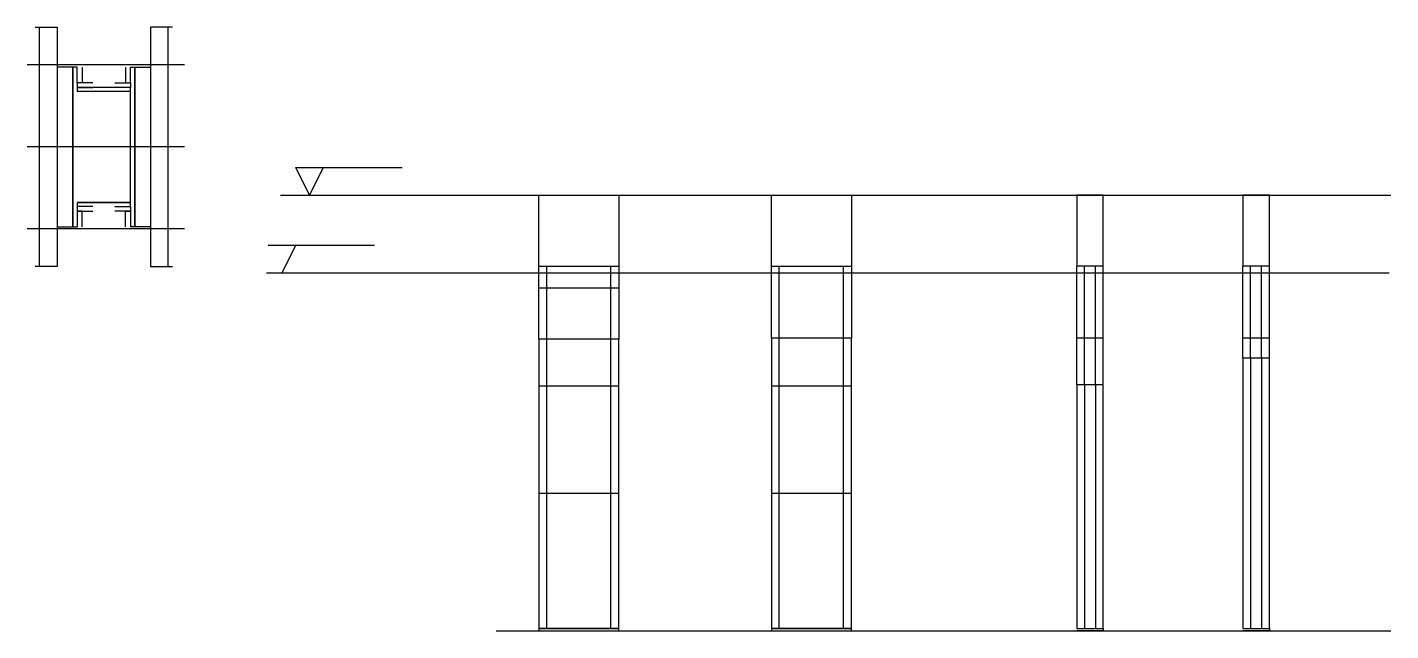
# Model space of a CAD drawing. Header units: metres. Extents: x 4768 to 5997, y 9809 to 10353.
import ezdxf

# ---------------------------------------------------------------- set-up
doc = ezdxf.new("R2010")
doc.units = ezdxf.units.M
for name, color, linetype in [('CHAPA', 7, 'Continuous'), ('COTA', 7, 'Continuous'), ('Hachura', 7, 'Continuous'), ('Madeira', 7, 'Continuous'), ('NIVEL 1° PAV.', 7, 'Continuous'), ('NIVEL 2° PAV.', 7, 'Continuous'), ('Nível', 7, 'Continuous'), ('Painéis', 7, 'Continuous'), ('Perfil Metálico', 7, 'Continuous'), ('SARR_2.2x7', 7, 'Continuous'), ('SARRAFO', 7, 'Continuous')]:
    doc.layers.add(name, color=color, linetype=linetype)

msp = doc.modelspace()

# ---------------------------------------------------------------- linework, layer by layer
at = {"layer": 'CHAPA', "color": 7, "lineweight": 25}
for points in [[(4812.8, 10317.2), (4808.8, 10317.2), (4808.8, 10173.2), (4812.8, 10173.2)], [(4812.8, 10317.2), (4808.8, 10317.2), (4808.8, 10173.2), (4812.8, 10173.2)], [(4860.8, 10317.2), (4864.8, 10317.2), (4864.8, 10173.2), (4860.8, 10173.2)], [(4860.8, 10317.2), (4864.8, 10317.2), (4864.8, 10173.2), (4860.8, 10173.2)], [(4860.8, 10295.2), (4860.8, 10298.8), (4812.8, 10298.8), (4812.8, 10295.2)], [(4860.8, 10295.2), (4860.8, 10298.8), (4812.8, 10298.8), (4812.8, 10295.2)], [(4860.8, 10191.6), (4860.8, 10195.2), (4812.8, 10195.2), (4812.8, 10191.6)], [(4860.8, 10191.6), (4860.8, 10195.2), (4812.8, 10195.2), (4812.8, 10191.6)]]:
    msp.add_lwpolyline(points, dxfattribs=at)
at = {"layer": 'COTA', "color": 7, "lineweight": 25}
for p, q in [((5229.2, 10137.7), (5229.2, 10201.7)), ((5229.2, 10201.7), (5301.2, 10201.7)), ((5301.2, 10201.7), (5301.2, 10137.7)), ((5439, 10137.7), (5439, 10201.7)), ((5439, 10201.7), (5511, 10201.7)), ((5511, 10201.7), (5511, 10137.7))]:
    msp.add_line(p, q, dxfattribs=at)
for points in [[(5738.2, 10137.7), (5738.2, 10201.7), (5714.2, 10201.7), (5714.2, 10137.7)], [(5888, 10137.7), (5888, 10201.7), (5864, 10201.7), (5864, 10137.7)]]:
    msp.add_lwpolyline(points, dxfattribs=at)
at = {"layer": 'Hachura', "color": 7, "lineweight": 25}
for p, q in [((4909.6, 10319.2), (4767.8, 10319.2)), ((4909.6, 10245.2), (4767.8, 10245.2)), ((4909.6, 10171.2), (4767.8, 10171.2))]:
    msp.add_line(p, q, dxfattribs=at)
at = {"layer": 'Madeira', "color": 7, "lineweight": 25}
for points in [[(4794.8, 10173.2), (4808.8, 10173.2), (4808.8, 10317.2), (4794.8, 10317.2)], [(4878.8, 10173.2), (4864.8, 10173.2), (4864.8, 10317.2), (4878.8, 10317.2)]]:
    msp.add_lwpolyline(points, dxfattribs=at)
at = {"layer": 'NIVEL 1° PAV.', "color": 7, "lineweight": 25}
for p, q in [((5009.8, 10226.7), (5105.8, 10226.7)), ((5009.8, 10226.7), (5022.3, 10201.7)), ((5022.3, 10201.7), (5034.8, 10226.7)), ((4996, 10201.7), (5996, 10201.7))]:
    msp.add_line(p, q, dxfattribs=at)
at = {"layer": 'NIVEL 2° PAV.', "color": 7, "lineweight": 25}
for p, q in [((4985, 10156.7), (5081, 10156.7)), ((4997.5, 10131.7), (5010, 10156.7)), ((4983.6, 10131.7), (5996, 10131.7))]:
    msp.add_line(p, q, dxfattribs=at)
at = {"layer": 'Nível', "color": 7, "lineweight": 25}
for p, q in [((5156.2, 10201.7), (5997.4, 10201.7)), ((5190.6, 9808.7), (5997.4, 9808.7))]:
    msp.add_line(p, q, dxfattribs=at)
at = {"layer": 'Painéis', "color": 7, "lineweight": 25}
for p, q in [((5229.2, 10071.7), (5229.2, 10137.7)), ((5229.2, 10137.7), (5301.2, 10137.7)), ((5301.2, 10137.7), (5301.2, 10071.7)), ((5439, 10072.7), (5439, 10137.7)), ((5439, 10137.7), (5511, 10137.7)), ((5511, 10137.7), (5511, 10072.7)), ((5738.2, 10137.7), (5714.2, 10137.7)), ((5714.2, 10030.7), (5714.2, 10137.7)), ((5738.2, 10030.7), (5738.2, 10137.7)), ((5888, 10137.7), (5864, 10137.7)), ((5864, 10054.7), (5864, 10137.7)), ((5888, 10054.7), (5888, 10137.7)), ((5301.2, 10117.7), (5229.2, 10117.7)), ((5301.2, 10071.7), (5229.2, 10071.7)), ((5229.2, 10071.7), (5229.2, 9808.7)), ((5301.2, 9808.7), (5301.2, 10071.7)), ((5511, 10072.7), (5439, 10072.7)), ((5439, 10072.7), (5439, 9808.7)), ((5511, 10072.7), (5439, 10072.7)), ((5511, 9808.7), (5511, 10072.7)), ((5738.2, 10072.7), (5714.2, 10072.7)), ((5888, 10072.7), (5864, 10072.7)), ((5864, 10054.7), (5864, 9810.7)), ((5888, 10054.7), (5864, 10054.7)), ((5888, 9810.7), (5888, 10054.7)), ((5229.2, 10029.7), (5301.2, 10029.7)), ((5439, 10029.7), (5511, 10029.7)), ((5714.2, 10030.7), (5714.2, 9810.7)), ((5738.2, 10030.7), (5714.2, 10030.7)), ((5738.2, 9810.7), (5738.2, 10030.7)), ((5229.2, 9932.7), (5301.2, 9932.7)), ((5439, 9932.7), (5511, 9932.7)), ((5229.2, 9810.7), (5301.2, 9810.7)), ((5439, 9810.7), (5511, 9810.7)), ((5714.2, 9810.7), (5738.2, 9810.7)), ((5864, 9810.7), (5888, 9810.7))]:
    msp.add_line(p, q, dxfattribs=at)
for points in [[(4812.8, 10195.2), (4860.8, 10195.2), (4860.8, 10295.2), (4812.8, 10295.2)], [(5301.2, 9810.7), (5229.2, 9810.7), (5229.2, 9808.7), (5301.2, 9808.7)], [(5511, 9810.7), (5439, 9810.7), (5439, 9808.7), (5511, 9808.7)], [(5714.2, 9810.7), (5738.2, 9810.7), (5738.2, 9808.7), (5714.2, 9808.7)], [(5864, 9810.7), (5888, 9810.7), (5888, 9808.7), (5864, 9808.7)]]:
    msp.add_lwpolyline(points, dxfattribs=at)
at = {"layer": 'Perfil Metálico', "color": 7, "lineweight": 25}
for points in [[(4774.8, 10353.2), (4794.8, 10353.2), (4794.8, 10137.2), (4774.8, 10137.2)], [(4790.8, 10137.2), (4778.8, 10137.2), (4778.8, 10353.2), (4790.8, 10353.2)], [(4898.8, 10353.2), (4878.8, 10353.2), (4878.8, 10137.2), (4898.8, 10137.2)], [(4882.8, 10137.2), (4894.8, 10137.2), (4894.8, 10353.2), (4882.8, 10353.2)]]:
    msp.add_lwpolyline(points, dxfattribs=at)
at = {"layer": 'SARR_2.2x7', "color": 7, "lineweight": 25}
for p, q in [((5236.2, 10071.7), (5236.2, 10137.7)), ((5294.2, 10071.7), (5294.2, 10137.7)), ((5446, 10029.7), (5446, 10137.7)), ((5504, 10029.7), (5504, 10137.7)), ((5721.2, 10030.7), (5721.2, 10137.7)), ((5731.2, 10030.7), (5731.2, 10137.7)), ((5871, 10054.7), (5871, 10137.7)), ((5881, 10054.7), (5881, 10137.7)), ((5236.2, 10029.7), (5236.2, 10071.7)), ((5294.2, 10029.7), (5294.2, 10071.7)), ((5871, 10054.7), (5871, 10054.7)), ((5871, 10054.7), (5871, 10054.7)), ((5871, 10054.7), (5871, 9810.7)), ((5881, 10054.7), (5881, 10054.7)), ((5881, 10054.7), (5881, 10054.7)), ((5881, 10054.7), (5881, 9810.7)), ((5236.2, 9932.7), (5236.2, 10029.7)), ((5294.2, 9932.7), (5294.2, 10029.7)), ((5446, 9932.7), (5446, 10029.7)), ((5504, 9932.7), (5504, 10029.7)), ((5721.2, 10030.7), (5721.2, 9810.7)), ((5731.2, 10030.7), (5731.2, 9810.7)), ((5236.2, 9810.7), (5236.2, 9932.7)), ((5294.2, 9810.7), (5294.2, 9932.7)), ((5446, 9810.7), (5446, 9932.7)), ((5504, 9810.7), (5504, 9932.7)), ((5236.2, 9810.7), (5236.2, 9810.7)), ((5294.2, 9810.7), (5294.2, 9810.7)), ((5446, 9810.7), (5446, 9810.7)), ((5504, 9810.7), (5504, 9810.7))]:
    msp.add_line(p, q, dxfattribs=at)
at = {"layer": 'SARRAFO', "color": 7, "lineweight": 25}
for points in [[(4817.2, 10317.2), (4817.2, 10303.2), (4812.8, 10303.2), (4812.8, 10317.2)], [(4856.4, 10317.2), (4856.4, 10303.2), (4860.8, 10303.2), (4860.8, 10317.2)], [(4826.8, 10303.2), (4812.8, 10303.2), (4812.8, 10298.8), (4826.8, 10298.8)], [(4846.8, 10303.2), (4860.8, 10303.2), (4860.8, 10298.8), (4846.8, 10298.8)], [(4826.8, 10191.6), (4812.8, 10191.6), (4812.8, 10187.2), (4826.8, 10187.2)], [(4817.2, 10173.2), (4817.2, 10187.2), (4812.8, 10187.2), (4812.8, 10173.2)], [(4846.8, 10191.6), (4860.8, 10191.6), (4860.8, 10187.2), (4846.8, 10187.2)], [(4856.4, 10173.2), (4856.4, 10187.2), (4860.8, 10187.2), (4860.8, 10173.2)]]:
    msp.add_lwpolyline(points, dxfattribs=at)

doc.saveas('drawing.dxf')
